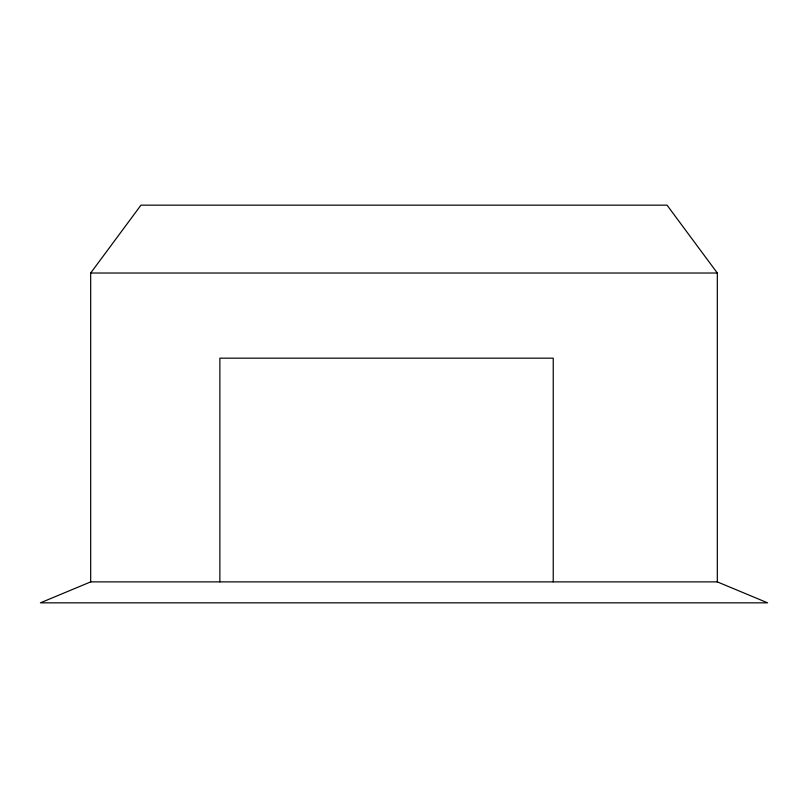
<?xml version="1.0" encoding="UTF-8"?>
<svg xmlns="http://www.w3.org/2000/svg" width="808" height="808" viewBox="0 0 808 808"><rect width="100%" height="100%" fill="white"/><g stroke="black" fill="none" stroke-linecap="round" stroke-linejoin="round"><path stroke-width="1.21" d="M90.678 581.881L90.678 273.023L140.966 205.161L667.034 205.161L717.322 273.023L717.322 581.881L767.6 602.839L40.4 602.839L90.678 581.881L717.322 581.881M90.678 273.023L717.322 273.023M553.238 581.881L553.238 358.176L219.867 358.176L219.867 581.881"/></g></svg>
